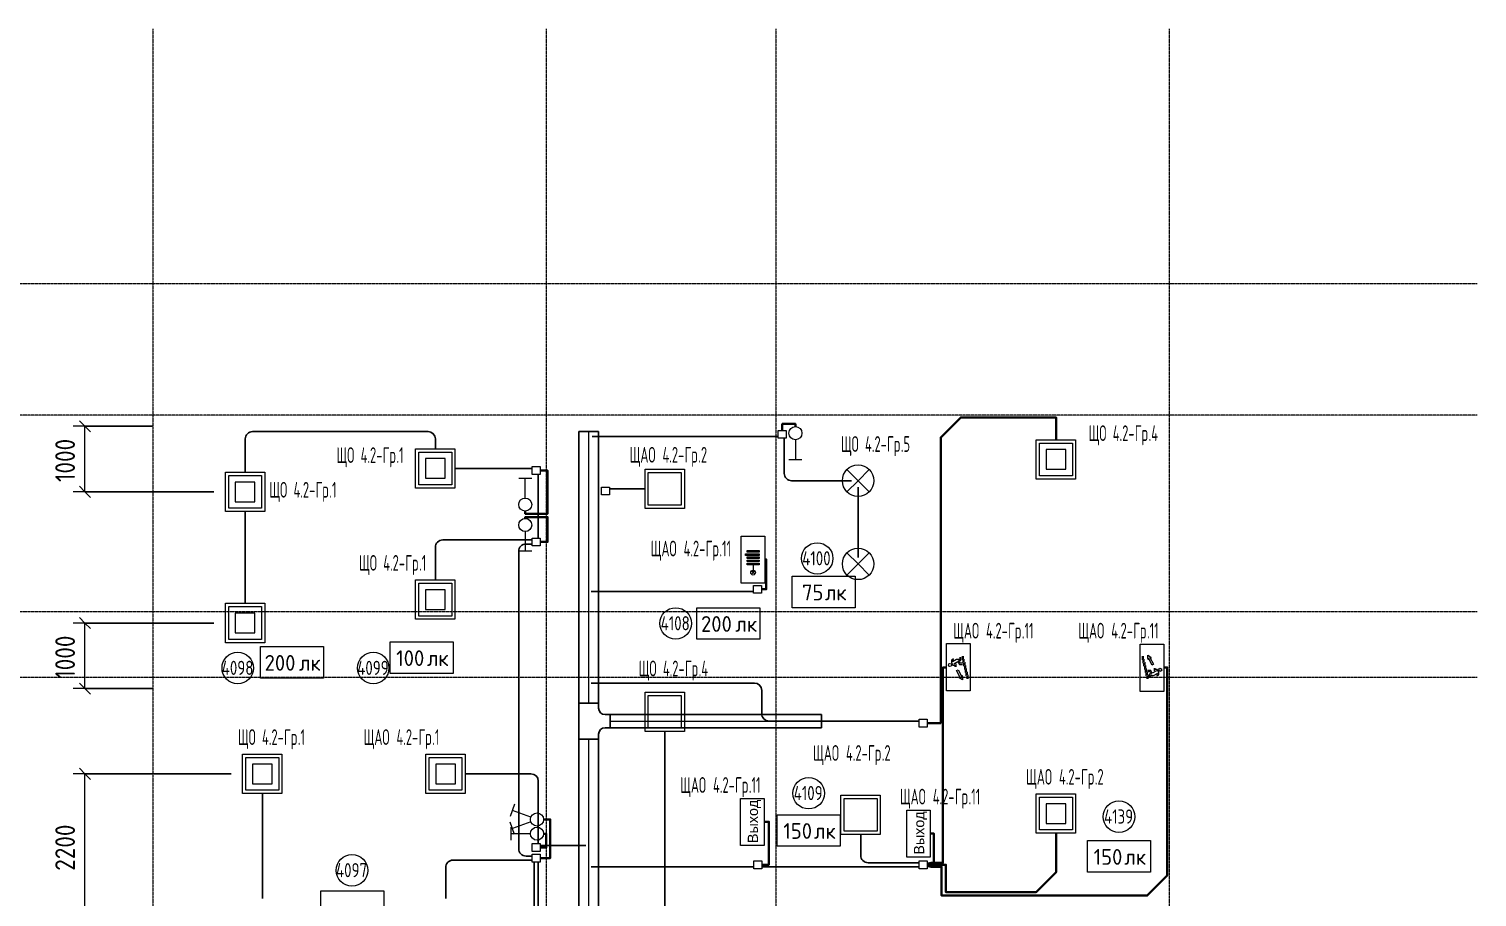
# Model space of a CAD drawing. Header units: millimetres. Extents: x -4730 to 98194, y -4296 to 93388.
# Drawn here: x 76112 to 98194, y 80151 to 93388 of the extents above; entities that cross this region are included whole.
import ezdxf

# ---------------------------------------------------------------- set-up
doc = ezdxf.new("R2010")
doc.units = ezdxf.units.MM
doc.linetypes.add('Линия сетки', pattern=[22.225, 12.7, -3.175, 3.175, -3.175])
for name, color, linetype, lineweight, true_color in [('Кабельные лотки', 5, 'Continuous', 25, 0x0000ff), ('Короба', 7, 'Continuous', 25, 0x008000), ('Соединительные детали кабельных лотков', 5, 'Continuous', 25, 0x0000ff), ('Соединительные детали коробов', 7, 'Continuous', 25, 0x008000), ('Типовые аннотации', 1, 'Continuous', 18, 0xff0000)]:
    doc.layers.add(name, color=color, linetype=linetype, lineweight=lineweight, true_color=true_color)
for name, color, linetype, lineweight in [('Марки помещений', 7, 'Continuous', 9), ('Марки силовых электроприборов', 7, 'Continuous', 9), ('Осевая линия', 7, 'Continuous', 18), ('Оси', 7, 'Continuous', 9), ('Провода', 7, 'Continuous', 35), ('Размеры', 7, 'Continuous', 9), ('Размеры-120', 7, 'Continuous', 9)]:
    doc.layers.add(name, color=color, linetype=linetype, lineweight=lineweight)
doc.styles.add('Arial', font='arial.ttf', dxfattribs={"height": 156})
doc.styles.add('GOST Common', font='GOST_Common.ttf', dxfattribs={"width": 0.6, "height": 240})
doc.styles.add('GOST Common_1', font='GOST_Common.ttf', dxfattribs={"width": 0.9, "height": 300})
doc.styles.add('GOST Common_3', font='GOST_Common.ttf', dxfattribs={"width": 0.8, "height": 216})
doc.styles.add('GOST Common_4', font='GOST_Common.ttf', dxfattribs={"height": 240})
doc.dimstyles.new('ADSK_Проверочный', dxfattribs={"dimscale": 304.8, "dimtxt": 301.714499, "dimasz": 0.556693, "dimexe": 0.590551, "dimexo": 0.590551, "dimgap": 0.19685, "dimtad": 1, "dimdec": 3, "dimrnd": 0.001, "dimdsep": 46, "dimtxsty": 'GOST Common_1', "dimblk1": 'OBLIQUE', "dimblk2": 'OBLIQUE', "dimsah": 1, "dimcen": 0.09, "dimazin": 0, "dimtfac": 1, "dimtdec": 4, "dimtix": 1, "dimtmove": 0, "dimatfit": 3, "dimfxl": 1, "dimtvp": 1, "dimtolj": 1, "dimtzin": 0, "dimarcsym": 2})

# ---------------------------------------------------------------- blocks, each defined once
blk = doc.blocks.new('M_Короб_ отвод - Плоский торец - ПВХ - Стандартная-2386742-4-й этаж')
at = {"layer": 'Соединительные детали коробов'}
for p, q in [((0, 111.95), (0, 150.05)), ((-150.05, 0), (-111.95, 0))]:
    blk.add_line(p, q, dxfattribs=at)
blk.add_arc((-111.95, 111.95), 111.95, 270, 0, dxfattribs=at)
blk = doc.blocks.new('M_Горизонтальный тройник для канального - Радиус 100 мм-2745902-4-й этаж')
at = {"layer": 'Соединительные детали кабельных лотков'}
for p, q in [((275, 150), (-275, 150)), ((-275, 150), (-275, -150)), ((-275, -150), (-275, 150)), ((-275, 150), (275, 150)), ((-275, 150), (-275, 150)), ((275, -150), (275, 150)), ((275, 150), (275, -150)), ((275, 150), (275, 150)), ((-275, -150), (-200, -150)), ((-200, -150), (-275, -150)), ((-275, -150), (-275, -150)), ((200, -150), (275, -150)), ((275, -150), (200, -150)), ((275, -150), (275, -150)), ((-100, -250), (-100, -325)), ((-100, -325), (-100, -250)), ((-100, -325), (100, -325)), ((100, -325), (-100, -325)), ((-100, -325), (-100, -325)), ((100, -325), (100, -250)), ((100, -250), (100, -325)), ((100, -325), (100, -325))]:
    blk.add_line(p, q, dxfattribs=at)
for centre, start, end in [((-200, -250), 0, 90), ((-200, -250), 0, 90), ((200, -250), 90, 180), ((200, -250), 90, 180)]:
    blk.add_arc(centre, 100, start, end, dxfattribs=at)
blk = doc.blocks.new('DIMBLOCK144-4-й этаж')
at = {"layer": 'Размеры-120'}
for p, q in [((79195, 82030), (76785, 82030)), ((76965, 82030), (76880, 82115)), ((76965, 79830), (76965, 82030)), ((76965, 82030), (77050, 81945)), ((76965, 82030), (79195, 82030)), ((79195, 79830), (76785, 79830)), ((76965, 79830), (76880, 79915)), ((76965, 79830), (77050, 79745)), ((76965, 79830), (79195, 79830))]:
    blk.add_line(p, q, dxfattribs=at)
at = {"layer": 'Размеры-120', "color": 0, "insert": (76513, 80552), "char_height": 300, "width": 908.21, "attachment_point": 1, "rotation": 90, "line_spacing_factor": 1.022761, "style": 'GOST Common_1'}
blk.add_mtext('2200', dxfattribs=at)
blk = doc.blocks.new('_Oblique')
at = {"color": 0, "linetype": 'ByBlock', "lineweight": -2}
blk.add_line((-0.5, -0.5), (0.5, 0.5), dxfattribs=at)
blk = doc.blocks.new('DIMBLOCK145-4-й этаж')
at = {"layer": 'Размеры-120'}
for p, q in [((76965, 84330), (76880, 84415)), ((78933, 84330), (76785, 84330)), ((76965, 83330), (76965, 84330)), ((76965, 84330), (77050, 84245)), ((76965, 84330), (78933, 84330)), ((77990, 83330), (76785, 83330)), ((76965, 83330), (76880, 83415)), ((76965, 83330), (77050, 83245)), ((76965, 83330), (77990, 83330))]:
    blk.add_line(p, q, dxfattribs=at)
at = {"layer": 'Размеры-120', "color": 0, "insert": (76513, 83480), "char_height": 300, "width": 840.71, "attachment_point": 1, "rotation": 90, "line_spacing_factor": 1.022761, "style": 'GOST Common_1'}
blk.add_mtext('1000', dxfattribs=at)
blk = doc.blocks.new('DIMBLOCK146-4-й этаж')
at = {"layer": 'Размеры-120'}
for p, q in [((77990, 87330), (76785, 87330)), ((76965, 87330), (76880, 87415)), ((76965, 86330), (76965, 87330)), ((76965, 87330), (77050, 87245)), ((76965, 87330), (77990, 87330)), ((76965, 86330), (76880, 86415)), ((78933, 86330), (76785, 86330)), ((76965, 86330), (77050, 86245)), ((76965, 86330), (78933, 86330))]:
    blk.add_line(p, q, dxfattribs=at)
at = {"layer": 'Размеры-120', "color": 0, "insert": (76513, 86480), "char_height": 300, "width": 840.71, "attachment_point": 1, "rotation": 90, "line_spacing_factor": 1.022761, "style": 'GOST Common_1'}
blk.add_mtext('1000', dxfattribs=at)
blk = doc.blocks.new('ADSK_Марка_Помещение_1_ГОСТ21-501-2011 - Номер-85995-4-й этаж')
at = {"layer": 'Марки помещений'}
blk.add_circle((0, 0), 2, dxfattribs=at)
blk = doc.blocks.new('Морка помещения_освещённость_ - Морка помещения_освещённость_-1484368-4-й этаж')
at = {"layer": 'Марки помещений', "color": 190, "true_color": 0x8000ff}
for p, q in [((-4, 0), (-4, 4)), ((-4, 4), (4, 4)), ((4, 4), (4, 0)), ((4, 0), (-4, 0))]:
    blk.add_line(p, q, dxfattribs=at)

msp = doc.modelspace()

# ---------------------------------------------------------------- linework, layer by layer
at = {"layer": 'Кабельные лотки'}
for p, q in [((84797.9607, 87248.1437), (84497.9607, 87248.1437)), ((84497.9607, 87248.1437), (84497.9607, 83107.8693)), ((84797.9607, 83107.8693), (84797.9607, 87248.1437)), ((84797.9607, 83107.8693), (84497.9607, 83107.8693)), ((84972.9607, 82732.8693), (84972.9607, 82932.8693)), ((88200, 82932.8693), (84972.9607, 82932.8693)), ((88200, 82732.8693), (88200, 82932.8693)), ((84972.9607, 82732.8693), (88200, 82732.8693)), ((84797.9607, 82557.8693), (84497.9607, 82557.8693)), ((84497.9607, 82557.8693), (84497.9607, 79919.2045)), ((84797.9607, 79919.2045), (84797.9607, 82557.8693))]:
    msp.add_line(p, q, dxfattribs=at)
at = {"layer": 'Короба'}
for p, q in [((79560.2383, 87248.1437), (82160.1383, 87248.1437)), ((79410.1883, 86627.5), (79410.1883, 87098.0937)), ((82310.1883, 87098.0937), (82310.1883, 86984.0477)), ((87538.7964, 87176.2142), (84698.7964, 87176.2142)), ((87630.2964, 86650.05), (87630.2964, 87147.7142)), ((82607.6883, 86686.5477), (83787.7363, 86686.5477)), ((83879.2363, 86595.0477), (83879.2363, 85625.3214)), ((85511.6742, 86375.2432), (84963.1285, 86375.2432)), ((88656.1416, 86500), (87780.3464, 86500)), ((88756.1416, 86400), (88756.1416, 85331.04)), ((79410.1883, 86032.5), (79410.1883, 84627.5)), ((82460.2383, 85596.8214), (83787.7363, 85596.8214)), ((83730.05, 85533.8214), (83787.7363, 85533.8214)), ((82310.1883, 84984.0477), (82310.1883, 85446.7714)), ((83580, 80926.8714), (83580, 85383.7714)), ((87163.1285, 84812.2432), (84683.1285, 84812.2432)), ((87136.765, 83415.1234), (84686.815, 83415.1234)), ((87286.815, 82985.1734), (87286.815, 83265.0734)), ((89686.815, 82835.1234), (87436.865, 82835.1234)), ((85809.1742, 79412.7432), (85809.1742, 82677.7432)), ((82764.764, 82030), (83729.1863, 82030)), ((79672.264, 80127.5), (79672.264, 81732.5)), ((83879.2363, 81879.95), (83879.2363, 80965.3214)), ((88796.3951, 80825.1734), (88796.3951, 81106.1728)), ((83907.7363, 80936.8214), (84601.6758, 80936.8214)), ((82617.314, 80713.8214), (83787.7363, 80713.8214)), ((83787.7363, 80776.8214), (83730.05, 80776.8214)), ((83816.2363, 76782.55), (83816.2363, 80685.3214)), ((83879.2363, 76707.2166), (83879.2363, 80685.3214)), ((87166.815, 80612.1234), (84686.815, 80612.1234)), ((89686.815, 80612.1234), (87286.815, 80612.1234)), ((89686.815, 80675.1234), (88946.4451, 80675.1234)), ((82467.264, 80127.5), (82467.264, 80563.7714))]:
    msp.add_line(p, q, dxfattribs=at)
at = {"layer": 'Осевая линия'}
for p, q in [((84647.9607, 83107.8693), (84647.9607, 87248.1437)), ((84972.9607, 82832.8693), (88200, 82832.8693)), ((84647.9607, 79919.2045), (84647.9607, 82557.8693))]:
    msp.add_line(p, q, dxfattribs=at)
at = {"layer": 'Оси', "linetype": 'Линия сетки'}
for p, q in [((78000, 93388.3703), (78000, -3096.3487)), ((84000, 93388.3703), (84000, -3096.3487)), ((87500, 93388.3703), (87500, -3096.3487)), ((93500, 93388.3703), (93500, -3096.3487)), ((98194.2682, 89500), (-3530.0173, 89500)), ((98194.2682, 87500), (-3530.0173, 87500)), ((98194.2682, 84500), (-3530.0173, 84500)), ((98194.2682, 83500), (-3530.0173, 83500))]:
    msp.add_line(p, q, dxfattribs=at)
at = {"layer": 'Провода', "flags": 128}
for points in [[(91774.4013, 87124.4558), (91775.604, 87464.4558), (90320.404, 87464.4558), (90015.604, 87159.6558), (90015.604, 82804.4558), (89806.815, 82803.8092)], [(87800, 87324.3567), (87800, 87365), (87598.7916, 87365), (87598.7946, 87267.7142)], [(83680, 86035.6433), (83680, 85995), (84020, 85995), (84020, 86655.0484), (83907.7363, 86655.0484)], [(83680, 85924.3567), (83680, 85945), (84020, 85945), (84020, 85565.3235), (83907.7363, 85565.3221)], [(87331.7452, 85299.4259), (87355, 85300), (87355, 84843.7452), (87283.1285, 84843.7441)], [(90103.2548, 83653.8812), (90050, 83652.7355), (90050, 80672.7355), (89870, 80672.7355), (89806.815, 80657.8031)], [(93416.7452, 83651.5899), (93470, 83652.7355), (93470, 80477.5355), (93165.2, 80172.7355), (90030, 80172.7355), (90030, 80612.7355), (89870, 80612.7355), (89806.815, 80628.5788)], [(83959.3567, 81334.4505), (84060, 81334.4505), (84060, 80745.3235), (83907.7363, 80745.322)], [(87321.7452, 81298.5485), (87395, 81300), (87395, 80643.6254), (87286.815, 80643.6241)], [(83959.3567, 81117.3147), (84000, 81117.3147), (84000, 80905.3235), (83907.7363, 80905.3222)], [(91773.9061, 81124.4558), (91775.029, 80529.2552), (91470.804, 80224.4558), (90095.604, 80224.4558), (90095.604, 80643.6254), (89806.815, 80643.6237)], [(89856.7452, 81121.5899), (89910, 81122.7355), (89910, 80643.6254), (89806.815, 80643.6242)]]:
    msp.add_lwpolyline(points, dxfattribs=at)
at = {"layer": 'Типовые аннотации', "color": 16, "true_color": 0x800000}
for p, q in [((87538.7964, 87267.7142), (87658.7964, 87267.7142)), ((87538.7964, 87147.7142), (87538.7964, 87267.7142)), ((87658.7964, 87267.7142), (87658.7964, 87147.7142)), ((87658.7964, 87147.7142), (87538.7964, 87147.7142)), ((89686.815, 82863.6234), (89806.815, 82863.6234)), ((89686.815, 82743.6234), (89686.815, 82863.6234)), ((89806.815, 82863.6234), (89806.815, 82743.6234)), ((89806.815, 82743.6234), (89686.815, 82743.6234))]:
    msp.add_line(p, q, dxfattribs=at)
at = {"layer": 'Типовые аннотации', "color": 5, "true_color": 0x0000ff}
for p, q in [((87800, 87124.3567), (87800, 86824.3567)), ((91473.3401, 87124.4558), (92073.3401, 87124.4558)), ((91473.3401, 86524.4558), (91473.3401, 87124.4558)), ((91523.3401, 87074.4558), (92023.3401, 87074.4558)), ((91523.3401, 86574.4558), (91523.3401, 87074.4558)), ((92023.3401, 87074.4558), (92023.3401, 86574.4558)), ((92073.3401, 87124.4558), (92073.3401, 86524.4558)), ((82007.9243, 86986.5477), (82607.9243, 86986.5477)), ((82007.9243, 86386.5477), (82007.9243, 86986.5477)), ((82057.9243, 86936.5477), (82557.9243, 86936.5477)), ((82057.9243, 86436.5477), (82057.9243, 86936.5477)), ((82157.9243, 86836.5477), (82157.9243, 86536.5477)), ((82457.9243, 86836.5477), (82157.9243, 86836.5477)), ((82457.9243, 86536.5477), (82457.9243, 86836.5477)), ((82557.9243, 86936.5477), (82557.9243, 86436.5477)), ((82607.9243, 86986.5477), (82607.9243, 86386.5477)), ((87700, 86824.3567), (87900, 86824.3567)), ((91623.3401, 86974.4558), (91623.3401, 86674.4558)), ((91923.3401, 86974.4558), (91623.3401, 86974.4558)), ((91923.3401, 86674.4558), (91923.3401, 86974.4558)), ((79107.9243, 86630), (79707.9243, 86630)), ((79107.9243, 86030), (79107.9243, 86630)), ((79157.9243, 86580), (79657.9243, 86580)), ((79157.9243, 86080), (79157.9243, 86580)), ((79657.9243, 86580), (79657.9243, 86080)), ((79707.9243, 86630), (79707.9243, 86030)), ((88756.1416, 86500), (88586.436, 86669.7056)), ((88756.1416, 86500), (88925.8472, 86669.7056)), ((92023.3401, 86574.4558), (91523.3401, 86574.4558)), ((91623.3401, 86674.4558), (91923.3401, 86674.4558)), ((79257.9243, 86480), (79257.9243, 86180)), ((79557.9243, 86480), (79257.9243, 86480)), ((79557.9243, 86180), (79557.9243, 86480)), ((82607.9243, 86386.5477), (82007.9243, 86386.5477)), ((82557.9243, 86436.5477), (82057.9243, 86436.5477)), ((82157.9243, 86536.5477), (82457.9243, 86536.5477)), ((83780, 86535.6433), (83580, 86535.6433)), ((83680, 86235.6433), (83680, 86535.6433)), ((88756.1416, 86500), (88586.436, 86330.2944)), ((88756.1416, 86500), (88925.8472, 86330.2944)), ((92073.3401, 86524.4558), (91473.3401, 86524.4558)), ((79257.9243, 86180), (79557.9243, 86180)), ((79707.9243, 86030), (79107.9243, 86030)), ((79657.9243, 86080), (79157.9243, 86080)), ((83680, 85724.3567), (83680, 85424.3567)), ((83780, 85424.3567), (83580, 85424.3567)), ((88756.1416, 85231.04), (88586.436, 85400.7456)), ((88756.1416, 85231.04), (88925.8472, 85400.7456)), ((88756.1416, 85231.04), (88586.436, 85061.3344)), ((88756.1416, 85231.04), (88925.8472, 85061.3344)), ((82007.9243, 84986.5477), (82607.9243, 84986.5477)), ((82007.9243, 84386.5477), (82007.9243, 84986.5477)), ((82057.9243, 84936.5477), (82557.9243, 84936.5477)), ((82057.9243, 84436.5477), (82057.9243, 84936.5477)), ((82157.9243, 84836.5477), (82157.9243, 84536.5477)), ((82457.9243, 84836.5477), (82157.9243, 84836.5477)), ((82457.9243, 84536.5477), (82457.9243, 84836.5477)), ((82557.9243, 84936.5477), (82557.9243, 84436.5477)), ((82607.9243, 84986.5477), (82607.9243, 84386.5477)), ((79107.9243, 84630), (79707.9243, 84630)), ((79107.9243, 84030), (79107.9243, 84630)), ((79157.9243, 84580), (79657.9243, 84580)), ((79157.9243, 84080), (79157.9243, 84580)), ((79657.9243, 84580), (79657.9243, 84080)), ((79707.9243, 84630), (79707.9243, 84030)), ((79257.9243, 84480), (79257.9243, 84180)), ((79557.9243, 84480), (79257.9243, 84480)), ((79557.9243, 84180), (79557.9243, 84480)), ((82607.9243, 84386.5477), (82007.9243, 84386.5477)), ((82557.9243, 84436.5477), (82057.9243, 84436.5477)), ((82157.9243, 84536.5477), (82457.9243, 84536.5477)), ((79257.9243, 84180), (79557.9243, 84180)), ((79707.9243, 84030), (79107.9243, 84030)), ((79657.9243, 84080), (79157.9243, 84080)), ((85506.9102, 83275.2432), (86106.9102, 83275.2432)), ((85506.9102, 82675.2432), (85506.9102, 83275.2432)), ((86106.9102, 83275.2432), (86106.9102, 82675.2432)), ((85556.9102, 83225.2432), (86056.9102, 83225.2432)), ((85556.9102, 82725.2432), (85556.9102, 83225.2432)), ((86056.9102, 83225.2432), (86056.9102, 82725.2432)), ((86106.9102, 82675.2432), (85506.9102, 82675.2432)), ((86056.9102, 82725.2432), (85556.9102, 82725.2432)), ((79370, 82330), (79970, 82330)), ((79370, 81730), (79370, 82330)), ((79420, 82280), (79920, 82280)), ((79420, 81780), (79420, 82280)), ((79520, 82180), (79520, 81880)), ((79820, 82180), (79520, 82180)), ((79820, 81880), (79820, 82180)), ((79920, 82280), (79920, 81780)), ((79970, 82330), (79970, 81730)), ((79970, 81730), (79370, 81730)), ((79920, 81780), (79420, 81780)), ((79520, 81880), (79820, 81880)), ((83517.6816, 81565.2278), (83449.2776, 81377.2893)), ((83517.6816, 81103.6732), (83449.2776, 81291.6117)), ((83765.3874, 81368.6525), (83483.4796, 81471.2585)), ((83765.3874, 81300.2485), (83483.4796, 81197.6424))]:
    msp.add_line(p, q, dxfattribs=at)
at = {"layer": 'Типовые аннотации', "color": 7}
for p, q in [((83787.7363, 86715.0477), (83907.7363, 86715.0477)), ((83787.7363, 86595.0477), (83787.7363, 86715.0477)), ((83907.7363, 86595.0477), (83787.7363, 86595.0477)), ((83907.7363, 86715.0477), (83907.7363, 86595.0477)), ((83787.7363, 85625.3214), (83907.7363, 85625.3214)), ((83787.7363, 85505.3214), (83787.7363, 85625.3214)), ((83907.7363, 85505.3214), (83787.7363, 85505.3214)), ((83907.7363, 85625.3214), (83907.7363, 85505.3214)), ((83787.7363, 80805.3214), (83907.7363, 80805.3214)), ((83787.7363, 80685.3214), (83787.7363, 80805.3214)), ((83907.7363, 80685.3214), (83787.7363, 80685.3214)), ((83907.7363, 80805.3214), (83907.7363, 80685.3214))]:
    msp.add_line(p, q, dxfattribs=at)
at = {"layer": 'Типовые аннотации'}
for p, q in [((85506.9102, 86675.2432), (86106.9102, 86675.2432)), ((85506.9102, 86075.2432), (85506.9102, 86675.2432)), ((85556.9102, 86625.2432), (86056.9102, 86625.2432)), ((85556.9102, 86125.2432), (85556.9102, 86625.2432)), ((86056.9102, 86625.2432), (86056.9102, 86125.2432)), ((86106.9102, 86675.2432), (86106.9102, 86075.2432)), ((84843.1285, 86403.7432), (84963.1285, 86403.7432)), ((84843.1285, 86283.7432), (84843.1285, 86403.7432)), ((84963.1285, 86403.7432), (84963.1285, 86283.7432)), ((84963.1285, 86283.7432), (84843.1285, 86283.7432)), ((86056.9102, 86125.2432), (85556.9102, 86125.2432)), ((86106.9102, 86075.2432), (85506.9102, 86075.2432)), ((86971.7452, 85654.9821), (87331.7452, 85654.9821)), ((86971.7452, 84934.9821), (86971.7452, 85654.9821)), ((87331.7452, 85654.9821), (87331.7452, 84934.9821)), ((87040.847, 85361.8665), (87040.847, 85385.8665)), ((87040.847, 85385.8665), (87244.847, 85385.8665)), ((87244.847, 85361.8665), (87040.847, 85361.8665)), ((87064.847, 85409.8665), (87064.847, 85433.8665)), ((87064.847, 85433.8665), (87244.847, 85433.8665)), ((87244.847, 85409.8665), (87064.847, 85409.8665)), ((87064.847, 85313.8665), (87064.847, 85337.8665)), ((87064.847, 85337.8665), (87244.847, 85337.8665)), ((87244.847, 85313.8665), (87064.847, 85313.8665)), ((87064.847, 85265.8665), (87064.847, 85289.8665)), ((87064.847, 85289.8665), (87244.847, 85289.8665)), ((87244.847, 85265.8665), (87064.847, 85265.8665)), ((87064.847, 85217.8665), (87064.847, 85241.8665)), ((87064.847, 85241.8665), (87244.847, 85241.8665)), ((87244.847, 85433.8665), (87244.847, 85409.8665)), ((87244.847, 85385.8665), (87244.847, 85361.8665)), ((87244.847, 85337.8665), (87244.847, 85313.8665)), ((87244.847, 85289.8665), (87244.847, 85265.8665)), ((87244.847, 85241.8665), (87244.847, 85217.8665)), ((87244.847, 85217.8665), (87064.847, 85217.8665)), ((87129.3912, 85123.3224), (87154.847, 85097.8665)), ((87129.3912, 85072.4107), (87154.847, 85097.8665)), ((87154.847, 85217.8665), (87154.847, 85097.8665)), ((87154.847, 85097.8665), (87180.3029, 85123.3224)), ((87154.847, 85097.8665), (87180.3029, 85072.4107)), ((87331.7452, 84934.9821), (86971.7452, 84934.9821)), ((87163.1285, 84903.7432), (87283.1285, 84903.7432)), ((87163.1285, 84783.7432), (87163.1285, 84903.7432)), ((87283.1285, 84903.7432), (87283.1285, 84783.7432)), ((87283.1285, 84783.7432), (87163.1285, 84783.7432)), ((82165, 82330), (82765, 82330)), ((82165, 81730), (82165, 82330)), ((82215, 82280), (82715, 82280)), ((82215, 81780), (82215, 82280)), ((82315, 82180), (82315, 81880)), ((82615, 82180), (82315, 82180)), ((82615, 81880), (82615, 82180)), ((82715, 82280), (82715, 81780)), ((82765, 82330), (82765, 81730)), ((82765, 81730), (82165, 81730)), ((82715, 81780), (82215, 81780)), ((82315, 81880), (82615, 81880)), ((91473.3401, 81724.4558), (92073.3401, 81724.4558)), ((91473.3401, 81124.4558), (91473.3401, 81724.4558)), ((92073.3401, 81724.4558), (92073.3401, 81124.4558)), ((88494.1311, 81703.6728), (89094.1311, 81703.6728)), ((88494.1311, 81103.6728), (88494.1311, 81703.6728)), ((88544.1311, 81653.6728), (89044.1311, 81653.6728)), ((88544.1311, 81153.6728), (88544.1311, 81653.6728)), ((89044.1311, 81653.6728), (89044.1311, 81153.6728)), ((89094.1311, 81703.6728), (89094.1311, 81103.6728)), ((91523.3401, 81674.4558), (92023.3401, 81674.4558)), ((91523.3401, 81174.4558), (91523.3401, 81674.4558)), ((91623.3401, 81574.4558), (91623.3401, 81274.4558)), ((91923.3401, 81574.4558), (91623.3401, 81574.4558)), ((91923.3401, 81274.4558), (91923.3401, 81574.4558)), ((92023.3401, 81674.4558), (92023.3401, 81174.4558)), ((91623.3401, 81274.4558), (91923.3401, 81274.4558)), ((83459.3567, 81217.3147), (83459.3567, 81017.3147)), ((83759.3567, 81117.3147), (83459.3567, 81117.3147)), ((89094.1311, 81103.6728), (88494.1311, 81103.6728)), ((89044.1311, 81153.6728), (88544.1311, 81153.6728)), ((92073.3401, 81124.4558), (91473.3401, 81124.4558)), ((92023.3401, 81174.4558), (91523.3401, 81174.4558)), ((83787.7363, 80965.3214), (83907.7363, 80965.3214)), ((83787.7363, 80845.3214), (83787.7363, 80965.3214)), ((83907.7363, 80845.3214), (83787.7363, 80845.3214)), ((83907.7363, 80965.3214), (83907.7363, 80845.3214)), ((87166.815, 80703.6234), (87286.815, 80703.6234)), ((87166.815, 80583.6234), (87166.815, 80703.6234)), ((87286.815, 80703.6234), (87286.815, 80583.6234)), ((89686.815, 80703.6234), (89806.815, 80703.6234)), ((89686.815, 80583.6234), (89686.815, 80703.6234)), ((89806.815, 80703.6234), (89806.815, 80583.6234)), ((87286.815, 80583.6234), (87166.815, 80583.6234)), ((89806.815, 80583.6234), (89686.815, 80583.6234))]:
    msp.add_line(p, q, dxfattribs=at)
at = {"layer": 'Типовые аннотации', "color": 96, "true_color": 0x008000}
for p, q in [((90103.2548, 83297.7535), (90103.2548, 84017.7535)), ((90103.2548, 84017.7535), (90463.2548, 84017.7535)), ((90463.2548, 84017.7535), (90463.2548, 83297.7535)), ((93056.7452, 84007.7176), (93416.7452, 84007.7176)), ((93056.7452, 83287.7176), (93056.7452, 84007.7176)), ((93416.7452, 84007.7176), (93416.7452, 83287.7176)), ((90208.7878, 83782.4839), (90177.6109, 83764.4839)), ((90177.6109, 83764.4839), (90177.6109, 83728.4839)), ((90177.6109, 83728.4839), (90201.6109, 83686.9146)), ((90257.9647, 83774.8762), (90195.6109, 83738.8762)), ((90195.6109, 83754.0916), (90217.7878, 83766.8954)), ((90215.2186, 83704.9146), (90277.5724, 83740.9146)), ((90249.6109, 83662.9146), (90249.6109, 83704.9146)), ((90305.9647, 83774.8762), (90257.9647, 83774.8762)), ((90277.5724, 83740.9146), (90301.5724, 83699.3454)), ((90311.9647, 83717.3454), (90289.1416, 83756.8762)), ((90289.1416, 83756.8762), (90323.9647, 83756.8762)), ((90301.5724, 83699.3454), (90349.5724, 83699.3454)), ((90305.9647, 83810.8762), (90305.9647, 83774.8762)), ((90349.5724, 83717.3454), (90311.9647, 83717.3454)), ((90323.9647, 83756.8762), (90323.9647, 83810.8762)), ((90345.2795, 83766.853), (90345.2795, 83826.853)), ((90357.2795, 83826.853), (90357.2795, 83778.853)), ((90357.2795, 83718.853), (90357.2795, 83766.853)), ((90369.2795, 83778.853), (90369.2795, 83730.853)), ((90369.2795, 83670.853), (90369.2795, 83718.853)), ((90381.2795, 83730.853), (90381.2795, 83682.853)), ((93090.7205, 83766.6181), (93090.7205, 83826.6181)), ((93102.7205, 83826.6181), (93102.7205, 83778.6181)), ((93102.7205, 83718.6181), (93102.7205, 83766.6181)), ((93114.7205, 83778.6181), (93114.7205, 83730.6181)), ((93114.7205, 83670.6181), (93114.7205, 83718.6181)), ((93126.7205, 83730.6181), (93126.7205, 83682.6181)), ((93172.6164, 83792.0689), (93174.4355, 83840.0344)), ((93183.82, 83770.8444), (93172.6164, 83792.0689)), ((93174.4355, 83840.0344), (93215.0653, 83814.4762)), ((93184.7296, 83794.8272), (93183.82, 83770.8444)), ((93240.748, 83688.7049), (93184.7296, 83794.8272)), ((93226.2689, 83793.2518), (93205.954, 83806.0309)), ((93205.954, 83806.0309), (93261.9725, 83699.9086)), ((93215.0653, 83814.4762), (93226.2689, 83793.2518)), ((93261.9725, 83699.9086), (93240.748, 83688.7049)), ((90201.6109, 83686.9146), (90231.6109, 83686.9146)), ((90231.6109, 83686.9146), (90231.6109, 83662.9146)), ((90258.0275, 83605.5625), (90279.252, 83616.7662)), ((90314.0459, 83499.4402), (90258.0275, 83605.5625)), ((90279.252, 83616.7662), (90335.2704, 83510.6439)), ((90304.9347, 83490.9948), (90293.731, 83512.2193)), ((90293.731, 83512.2193), (90314.0459, 83499.4402)), ((90345.5645, 83465.4367), (90304.9347, 83490.9948)), ((90335.2704, 83510.6439), (90336.18, 83534.6267)), ((90336.18, 83534.6267), (90347.3836, 83513.4022)), ((90347.3836, 83513.4022), (90345.5645, 83465.4367)), ((90381.2795, 83622.853), (90381.2795, 83670.853)), ((90393.2795, 83682.853), (90393.2795, 83634.853)), ((90393.2795, 83574.853), (90393.2795, 83622.853)), ((90405.2795, 83634.853), (90405.2795, 83586.853)), ((90405.2795, 83526.853), (90405.2795, 83574.853)), ((90417.2795, 83586.853), (90417.2795, 83538.853)), ((90417.2795, 83478.853), (90417.2795, 83526.853)), ((90429.2795, 83538.853), (90429.2795, 83478.853)), ((93126.7205, 83622.6181), (93126.7205, 83670.6181)), ((93138.7205, 83682.6181), (93138.7205, 83634.6181)), ((93138.7205, 83574.6181), (93138.7205, 83622.6181)), ((93150.7205, 83634.6181), (93150.7205, 83586.6181)), ((93150.7205, 83526.6181), (93150.7205, 83574.6181)), ((93162.7205, 83586.6181), (93162.7205, 83538.6181)), ((93162.7205, 83478.6181), (93162.7205, 83526.6181)), ((93218.4276, 83606.1256), (93170.4276, 83606.1256)), ((93170.4276, 83588.1256), (93208.0353, 83588.1256)), ((93174.7205, 83538.6181), (93174.7205, 83478.6181)), ((93230.8584, 83548.5949), (93196.0353, 83548.5949)), ((93196.0353, 83548.5949), (93196.0353, 83494.5949)), ((93208.0353, 83588.1256), (93230.8584, 83548.5949)), ((93214.0353, 83494.5949), (93214.0353, 83530.5949)), ((93214.0353, 83530.5949), (93262.0353, 83530.5949)), ((93242.4276, 83564.5564), (93218.4276, 83606.1256)), ((93304.7814, 83600.5564), (93242.4276, 83564.5564)), ((93262.0353, 83530.5949), (93324.3891, 83566.5949)), ((93270.3891, 83642.5564), (93270.3891, 83600.5564)), ((93288.3891, 83618.5564), (93288.3891, 83642.5564)), ((93318.3891, 83618.5564), (93288.3891, 83618.5564)), ((93324.3891, 83551.3795), (93302.2122, 83538.5757)), ((93311.2122, 83522.9872), (93342.3891, 83540.9872)), ((93342.3891, 83576.9872), (93318.3891, 83618.5564)), ((93342.3891, 83540.9872), (93342.3891, 83576.9872)), ((90463.2548, 83297.7535), (90103.2548, 83297.7535)), ((93416.7452, 83287.7176), (93056.7452, 83287.7176)), ((86961.7452, 81654.9821), (87321.7452, 81654.9821)), ((86961.7452, 80934.9821), (86961.7452, 81654.9821)), ((87321.7452, 81654.9821), (87321.7452, 80934.9821)), ((89496.7452, 81477.7176), (89856.7452, 81477.7176)), ((89496.7452, 80757.7176), (89496.7452, 81477.7176)), ((89856.7452, 81477.7176), (89856.7452, 80757.7176)), ((87321.7452, 80934.9821), (86961.7452, 80934.9821)), ((89856.7452, 80757.7176), (89496.7452, 80757.7176))]:
    msp.add_line(p, q, dxfattribs=at)
at = {"layer": 'Типовые аннотации', "color": 5, "true_color": 0x0000ff}
for centre, radius in [((87800, 87224.3567), 100), ((88756.1416, 86500), 240), ((83680, 86135.6433), 100), ((83680, 85824.3567), 100), ((88756.1416, 85231.04), 240), ((83859.3567, 81334.4505), 100)]:
    msp.add_circle(centre, radius, dxfattribs=at)
at = {"layer": 'Типовые аннотации'}
for centre, radius in [((87154.847, 85097.8665), 36), ((83859.3567, 81117.3147), 100)]:
    msp.add_circle(centre, radius, dxfattribs=at)
at = {"layer": 'Типовые аннотации', "color": 96, "true_color": 0x008000}
for centre in [(90157.0796, 83688.9173), (93362.9203, 83616.5537)]:
    msp.add_circle(centre, 24, dxfattribs=at)

# ---------------------------------------------------------------- block references
at = {"layer": 'Марки помещений', "xscale": 120, "yscale": 120, "zscale": 120}
for p in [(88132.0538, 85314.4395), (85973.03, 84323.5238), (79295.6628, 83643.3757), (81361.4452, 83643.3757), (88001.9356, 81734.0458), (92733.9412, 81376.4425), (81037.5867, 80558.255)]:
    msp.add_blockref('ADSK_Марка_Помещение_1_ГОСТ21-501-2011 - Номер-85995-4-й этаж', p, dxfattribs=at)
at = {"layer": 'Марки помещений', "color": 190, "true_color": 0x8000ff, "xscale": 120, "yscale": 120, "zscale": 120}
for p in [(88228.7829, 84563.5238), (86776.7015, 84083.5238), (80121.5268, 83490.1757), (82099.8493, 83562.0835), (88003.2176, 80926.7172), (92735.2232, 80531.4318), (81044.9508, 79763.4735)]:
    msp.add_blockref('Морка помещения_освещённость_ - Морка помещения_освещённость_-1484368-4-й этаж', p, dxfattribs=at)
at = {"layer": 'Соединительные детали кабельных лотков', "rotation": 90}
msp.add_blockref('M_Горизонтальный тройник для канального - Радиус 100 мм-2745902-4-й этаж', (84647.9607, 82832.8693), dxfattribs=at)
msp.add_blockref('M_Горизонтальный тройник для канального - Радиус 100 мм-2745902-4-й этаж', (84647.9607, 82832.8693), dxfattribs=at)
at = {"layer": 'Соединительные детали коробов'}
for p, rotation in [((79410.1883, 87248.1437), 180), ((82310.1883, 87248.1437), 90), ((87630.2964, 86500), 270), ((82310.1883, 85596.8214), 180), ((83580, 85533.8214), 180), ((87286.815, 83415.1234), 90), ((87286.815, 82835.1234), 270), ((83879.2363, 82030), 90), ((83580, 80776.8214), 270), ((88796.3951, 80675.1234), 270), ((82467.264, 80713.8214), 180)]:
    msp.add_blockref('M_Короб_ отвод - Плоский торец - ПВХ - Стандартная-2386742-4-й этаж', p, dxfattribs=dict(at, rotation=rotation))

# ---------------------------------------------------------------- texts
at = {"layer": 'Марки помещений', "char_height": 216, "attachment_point": 1, "style": 'GOST Common_3'}
for s, insert, width in [('4100', (87904.2178, 85425.2267), 561.8226), ('4108', (85745.1941, 84434.311), 561.8226), ('4098', (79051.9869, 83754.1629), 600.3036), ('4099', (81117.7693, 83754.1629), 600.3036), ('4109', (87774.0997, 81844.833), 561.8226), ('4139', (92506.1053, 81487.2297), 561.8226), ('4097', (80793.9108, 80669.0422), 600.3036)]:
    msp.add_mtext(s, dxfattribs=dict(at, insert=insert, width=width))
at = {"layer": 'Марки помещений', "color": 190, "true_color": 0x8000ff, "char_height": 240, "attachment_point": 1, "style": 'GOST Common_4'}
for s, insert, width in [('75', (87900.2991, 84915.2358), 423.291), ('лк', (88249.5491, 84915.2358), 413.67075), ('200', (86360.6177, 84435.2358), 634.9365), ('лк', (86884.4927, 84435.2358), 413.67075), ('100', (81711.9654, 83913.7954), 567.59475), ('200', (79705.443, 83841.8877), 634.9365), ('лк', (80229.318, 83841.8877), 413.67075), ('лк', (82180.2779, 83913.7954), 413.67075), ('150', (87615.3338, 81278.4292), 567.59475), ('лк', (88083.6463, 81278.4292), 413.67075), ('150', (92347.3394, 80883.1438), 567.59475), ('лк', (92815.6519, 80883.1438), 413.67075)]:
    msp.add_mtext(s, dxfattribs=dict(at, insert=insert, width=width))
at = {"layer": 'Марки силовых электроприборов', "char_height": 240, "attachment_point": 1, "style": 'GOST Common'}
for s, insert, width in [('ЩО', (92271.08, 87344.6382), 340.55685), (' 4.2-', (92552.0675, 87344.6382), 513.72135), ('Гр', (92975.93, 87344.6382), 253.9746), ('.4', (93185.48, 87344.6382), 196.2531), ('ЩО', (80801.1221, 87010.1824), 340.55685), (' 4.2-', (81082.1096, 87010.1824), 513.72135), ('Гр', (81505.9721, 87010.1824), 253.9746), ('.1', (81715.5221, 87010.1824), 138.5316), ('ЩАО', (85271.1556, 87015.4256), 502.17705), (' 4.2-', (85685.4931, 87015.4256), 513.72135), ('Гр', (86109.3556, 87015.4256), 253.9746), ('.2', (86318.9056, 87015.4256), 178.93665), ('ЩО', (88493.3013, 87179.3633), 340.55685), (' 4.2-', (88774.2888, 87179.3633), 513.72135), ('Гр', (89198.1513, 87179.3633), 253.9746), ('.5', (89407.7013, 87179.3633), 178.93665), ('ЩО', (79777.8554, 86481.3893), 340.55685), (' 4.2-', (80058.8429, 86481.3893), 513.72135), ('Гр', (80482.7054, 86481.3893), 253.9746), ('.1', (80692.2554, 86481.3893), 138.5316), ('ЩАО', (85592.9997, 85585.443), 502.17705), (' 4.2-', (86007.3372, 85585.443), 513.72135), ('Гр', (86431.1997, 85585.443), 253.9746), ('.11', (86640.7497, 85585.443), 225.11385), ('ЩО', (81146.2108, 85366.7301), 340.55685), (' 4.2-', (81427.1983, 85366.7301), 513.72135), ('Гр', (81851.0608, 85366.7301), 253.9746), ('.1', (82060.6108, 85366.7301), 138.5316), ('ЩАО', (90205.4906, 84332.9179), 502.17705), (' 4.2-', (90619.8281, 84332.9179), 513.72135), ('Гр', (91043.6906, 84332.9179), 253.9746), ('.11', (91253.2406, 84332.9179), 225.11385), ('ЩАО', (92113.4, 84332.9179), 502.17705), (' 4.2-', (92527.7375, 84332.9179), 513.72135), ('Гр', (92951.6, 84332.9179), 253.9746), ('.11', (93161.15, 84332.9179), 225.11385), ('ЩО', (85410.5556, 83756.7776), 340.55685), (' 4.2-', (85691.5431, 83756.7776), 513.72135), ('Гр', (86115.4056, 83756.7776), 253.9746), ('.4', (86324.9556, 83756.7776), 196.2531), ('ЩО', (79297.7653, 82710.1824), 340.55685), (' 4.2-', (79578.7528, 82710.1824), 513.72135), ('Гр', (80002.6153, 82710.1824), 253.9746), ('.1', (80212.1653, 82710.1824), 138.5316), ('ЩАО', (81214.5225, 82710.1824), 502.17705), (' 4.2-', (81628.86, 82710.1824), 513.72135), ('Гр', (82052.7225, 82710.1824), 253.9746), ('.1', (82262.2725, 82710.1824), 138.5316), ('ЩАО', (88069.2629, 82468.379), 502.17705), (' 4.2-', (88483.6004, 82468.379), 513.72135), ('Гр', (88907.4629, 82468.379), 253.9746), ('.2', (89117.0129, 82468.379), 178.93665), ('ЩАО', (86042.0177, 81980.1824), 502.17705), (' 4.2-', (86456.3552, 81980.1824), 513.72135), ('Гр', (86880.2177, 81980.1824), 253.9746), ('.11', (87089.7677, 81980.1824), 225.11385), ('ЩАО', (91317.5854, 82104.6382), 502.17705), (' 4.2-', (91731.9229, 82104.6382), 513.72135), ('Гр', (92155.7854, 82104.6382), 253.9746), ('.2', (92365.3354, 82104.6382), 178.93665), ('ЩАО', (89392.9014, 81802.9179), 502.17705), (' 4.2-', (89807.2389, 81802.9179), 513.72135), ('Гр', (90231.1014, 81802.9179), 253.9746), ('.11', (90440.6514, 81802.9179), 225.11385)]:
    msp.add_mtext(s, dxfattribs=dict(at, insert=insert, width=width))
at = {"layer": 'Типовые аннотации', "color": 96, "lineweight": 9, "true_color": 0x008000, "char_height": 156, "width": 769.62, "attachment_point": 1, "rotation": 90, "style": 'Arial'}
for insert in [(87072.5806, 80975.125), (89607.5806, 80797.8605)]:
    msp.add_mtext('Выход', dxfattribs=dict(at, insert=insert))

# ---------------------------------------------------------------- dimensions: what is measured, and where the dimension line sits
at = {"layer": 'Размеры'}
for base, p1, p2, override, picture, middle in [((76964.9462, 87330), (79112.6883, 86330), (78170, 87330), {"dimpost": '<>', "dimfxl": 1374.285695}, 'DIMBLOCK146-4-й этаж', (76754.9462, 86830)), ((76964.9462, 84330), (78170, 83330), (79112.6883, 84330), {"dimpost": '<>', "dimfxl": 1374.285695}, 'DIMBLOCK145-4-й этаж', (76754.9462, 83830)), ((76964.9462, 82030), (79374.764, 79830), (79374.764, 82030), {"dimpost": '<>', "dimfxl": 2200}, 'DIMBLOCK144-4-й этаж', (76754.9462, 80930))]:
    dim = msp.add_linear_dim(base=base, p1=p1, p2=p2, angle=90, dimstyle='ADSK_Проверочный', override=override, dxfattribs=at)
    dim.commit()
    dim.dimension.update_dxf_attribs({"geometry": picture, "text_midpoint": middle})

doc.saveas('drawing.dxf')
